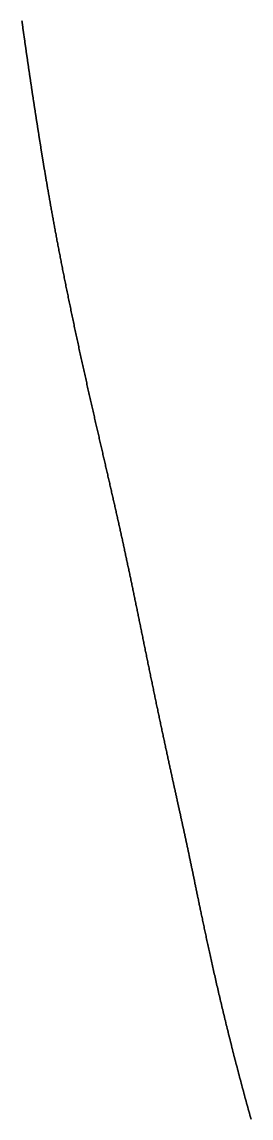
# Model space of a CAD drawing. Header units: inches. Extents: x 130170 to 284068, y 377793 to 804530.
# Drawn here: x 253633.3 to 253648.1, y 738272.1 to 738342.7 of the extents above; entities that cross this region are included whole.
import ezdxf

# ---------------------------------------------------------------- set-up
doc = ezdxf.new("R2010")
doc.units = ezdxf.units.IN
doc.header["$MEASUREMENT"] = 0
doc.layers.add('muni_il', color=7, linetype='Continuous')

msp = doc.modelspace()

# ---------------------------------------------------------------- linework, layer by layer
at = {"layer": 'muni_il'}
for points in [[(253633.349, 738342.724), (253633.359, 738342.65), (253633.369, 738342.578), (253633.379, 738342.505), (253633.389, 738342.433), (253633.399, 738342.361), (253633.409, 738342.29), (253633.419, 738342.218), (253633.429, 738342.147), (253633.439, 738342.076), (253633.449, 738342.006), (253633.459, 738341.936), (253633.468, 738341.865), (253633.478, 738341.796), (253633.488, 738341.726), (253633.498, 738341.657), (253633.507, 738341.588), (253633.517, 738341.519), (253633.527, 738341.451), (253633.537, 738341.382), (253633.546, 738341.314), (253633.556, 738341.247), (253633.565, 738341.179), (253633.575, 738341.112), (253633.585, 738341.044), (253633.594, 738340.978), (253633.604, 738340.911), (253633.613, 738340.845), (253633.623, 738340.778), (253633.633, 738340.712), (253633.642, 738340.646), (253633.651, 738340.581), (253633.661, 738340.516), (253633.67, 738340.45), (253633.68, 738340.385), (253633.689, 738340.321), (253633.699, 738340.256), (253633.708, 738340.192), (253633.717, 738340.127), (253633.727, 738340.063), (253633.736, 738340), (253633.745, 738339.936), (253633.755, 738339.872), (253633.764, 738339.809), (253633.773, 738339.746), (253633.783, 738339.683), (253633.792, 738339.62), (253633.801, 738339.557), (253633.81, 738339.495), (253633.819, 738339.432), (253633.829, 738339.37), (253633.838, 738339.308), (253633.847, 738339.246), (253633.856, 738339.184), (253633.865, 738339.122), (253633.874, 738339.061), (253633.884, 738338.999), (253633.893, 738338.938), (253633.902, 738338.877), (253633.911, 738338.816), (253633.92, 738338.755), (253633.929, 738338.694), (253633.938, 738338.633), (253633.947, 738338.572), (253633.957, 738338.512), (253633.966, 738338.451), (253633.975, 738338.391), (253633.984, 738338.33), (253633.993, 738338.27), (253634.002, 738338.209), (253634.011, 738338.149), (253634.02, 738338.089), (253634.029, 738338.029), (253634.038, 738337.969), (253634.047, 738337.909), (253634.056, 738337.849), (253634.065, 738337.79), (253634.075, 738337.73), (253634.084, 738337.67), (253634.093, 738337.61), (253634.102, 738337.55), (253634.111, 738337.491), (253634.12, 738337.431), (253634.129, 738337.371), (253634.138, 738337.312), (253634.147, 738337.252), (253634.156, 738337.192), (253634.166, 738337.133), (253634.175, 738337.073), (253634.184, 738337.013), (253634.193, 738336.954), (253634.202, 738336.894), (253634.211, 738336.834), (253634.221, 738336.774), (253634.23, 738336.715), (253634.239, 738336.655), (253634.248, 738336.595), (253634.258, 738336.535), (253634.267, 738336.475), (253634.276, 738336.415), (253634.285, 738336.355), (253634.295, 738336.295), (253634.304, 738336.235), (253634.313, 738336.175), (253634.323, 738336.114), (253634.332, 738336.054), (253634.342, 738335.994), (253634.351, 738335.933), (253634.361, 738335.873), (253634.37, 738335.812), (253634.38, 738335.751), (253634.389, 738335.69), (253634.399, 738335.629), (253634.408, 738335.568), (253634.418, 738335.507), (253634.428, 738335.446), (253634.438, 738335.384), (253634.447, 738335.323), (253634.457, 738335.261), (253634.467, 738335.199), (253634.477, 738335.137), (253634.486, 738335.075), (253634.496, 738335.013), (253634.506, 738334.951), (253634.516, 738334.888), (253634.526, 738334.826), (253634.536, 738334.763), (253634.547, 738334.7), (253634.557, 738334.637), (253634.567, 738334.574), (253634.577, 738334.51), (253634.587, 738334.447), (253634.598, 738334.383), (253634.608, 738334.319), (253634.618, 738334.255), (253634.629, 738334.191), (253634.639, 738334.126), (253634.65, 738334.062), (253634.661, 738333.997), (253634.671, 738333.932), (253634.682, 738333.867), (253634.693, 738333.801), (253634.703, 738333.736), (253634.714, 738333.67), (253634.725, 738333.604), (253634.736, 738333.538), (253634.747, 738333.471), (253634.758, 738333.405), (253634.769, 738333.338), (253634.78, 738333.271), (253634.792, 738333.204), (253634.803, 738333.136), (253634.814, 738333.069), (253634.826, 738333.001), (253634.837, 738332.932), (253634.849, 738332.864), (253634.86, 738332.795), (253634.872, 738332.727), (253634.884, 738332.657), (253634.895, 738332.588), (253634.907, 738332.518), (253634.919, 738332.449), (253634.931, 738332.379), (253634.943, 738332.308), (253634.955, 738332.238), (253634.967, 738332.167), (253634.98, 738332.096), (253634.992, 738332.024), (253635.004, 738331.953), (253635.017, 738331.881), (253635.029, 738331.809), (253635.042, 738331.737), (253635.054, 738331.664), (253635.067, 738331.591), (253635.08, 738331.518), (253635.093, 738331.445), (253635.106, 738331.371), (253635.119, 738331.297), (253635.132, 738331.223), (253635.145, 738331.148), (253635.158, 738331.074), (253635.171, 738330.999), (253635.185, 738330.923), (253635.198, 738330.848), (253635.212, 738330.772), (253635.225, 738330.696), (253635.239, 738330.619), (253635.253, 738330.543), (253635.267, 738330.466), (253635.281, 738330.389), (253635.295, 738330.311), (253635.309, 738330.234), (253635.323, 738330.156), (253635.337, 738330.077), (253635.351, 738329.999), (253635.366, 738329.92), (253635.38, 738329.841), (253635.395, 738329.762), (253635.409, 738329.682), (253635.424, 738329.602), (253635.439, 738329.522), (253635.454, 738329.442), (253635.469, 738329.361), (253635.484, 738329.28), (253635.499, 738329.199), (253635.514, 738329.117), (253635.529, 738329.036), (253635.545, 738328.954), (253635.56, 738328.871), (253635.576, 738328.789), (253635.591, 738328.706), (253635.607, 738328.623), (253635.623, 738328.54), (253635.639, 738328.456), (253635.654, 738328.373), (253635.67, 738328.288), (253635.687, 738328.204), (253635.703, 738328.12), (253635.719, 738328.035), (253635.735, 738327.95), (253635.752, 738327.865), (253635.768, 738327.779), (253635.785, 738327.693), (253635.801, 738327.607), (253635.818, 738327.521), (253635.835, 738327.435), (253635.852, 738327.348), (253635.869, 738327.261), (253635.886, 738327.174), (253635.903, 738327.087), (253635.92, 738326.999), (253635.937, 738326.912), (253635.954, 738326.824), (253635.972, 738326.735), (253635.989, 738326.647), (253636.007, 738326.559), (253636.024, 738326.47), (253636.042, 738326.381), (253636.06, 738326.292), (253636.078, 738326.202), (253636.096, 738326.113), (253636.114, 738326.023), (253636.132, 738325.933), (253636.15, 738325.843), (253636.168, 738325.753), (253636.186, 738325.662), (253636.204, 738325.572), (253636.223, 738325.481), (253636.241, 738325.39), (253636.26, 738325.299), (253636.278, 738325.208), (253636.297, 738325.116), (253636.316, 738325.025), (253636.334, 738324.933), (253636.353, 738324.842), (253636.372, 738324.75), (253636.391, 738324.658), (253636.41, 738324.565), (253636.429, 738324.473), (253636.448, 738324.381), (253636.468, 738324.288), (253636.487, 738324.196), (253636.506, 738324.103), (253636.525, 738324.01), (253636.545, 738323.917), (253636.564, 738323.824), (253636.584, 738323.731), (253636.603, 738323.638), (253636.623, 738323.545), (253636.643, 738323.451), (253636.662, 738323.358), (253636.682, 738323.264), (253636.702, 738323.171), (253636.722, 738323.077), (253636.741, 738322.984), (253636.761, 738322.89), (253636.781, 738322.796), (253636.801, 738322.702), (253636.821, 738322.609), (253636.841, 738322.515), (253636.861, 738322.421), (253636.882, 738322.327), (253636.902, 738322.233), (253636.922, 738322.139), (253636.942, 738322.045), (253636.962, 738321.952), (253636.983, 738321.857), (253637.003, 738321.764), (253637.023, 738321.67), (253637.044, 738321.576), (253637.064, 738321.482), (253637.084, 738321.388), (253637.105, 738321.294), (253637.125, 738321.201), (253637.146, 738321.107), (253637.166, 738321.013), (253637.187, 738320.919), (253637.208, 738320.826), (253637.228, 738320.732), (253637.249, 738320.639), (253637.269, 738320.545), (253637.29, 738320.452), (253637.31, 738320.359), (253637.331, 738320.265), (253637.352, 738320.172), (253637.372, 738320.079), (253637.393, 738319.986), (253637.414, 738319.893), (253637.434, 738319.8), (253637.455, 738319.707), (253637.475, 738319.615), (253637.496, 738319.522), (253637.517, 738319.43), (253637.538, 738319.337), (253637.558, 738319.245), (253637.579, 738319.153), (253637.6, 738319.061), (253637.62, 738318.969), (253637.641, 738318.878), (253637.661, 738318.786), (253637.682, 738318.694), (253637.703, 738318.603), (253637.723, 738318.512), (253637.744, 738318.421), (253637.764, 738318.33), (253637.785, 738318.239), (253637.805, 738318.149), (253637.826, 738318.058), (253637.846, 738317.968), (253637.867, 738317.878), (253637.887, 738317.788), (253637.908, 738317.698), (253637.928, 738317.608), (253637.949, 738317.519), (253637.969, 738317.429), (253637.989, 738317.34), (253638.01, 738317.251), (253638.03, 738317.162), (253638.05, 738317.074), (253638.071, 738316.985), (253638.091, 738316.897), (253638.111, 738316.809), (253638.131, 738316.721), (253638.151, 738316.633), (253638.171, 738316.546), (253638.192, 738316.458), (253638.212, 738316.371), (253638.232, 738316.284), (253638.252, 738316.197), (253638.271, 738316.111), (253638.291, 738316.024), (253638.311, 738315.938), (253638.331, 738315.852), (253638.351, 738315.766), (253638.371, 738315.68), (253638.39, 738315.595), (253638.41, 738315.51), (253638.43, 738315.425), (253638.449, 738315.34), (253638.469, 738315.255), (253638.488, 738315.17), (253638.508, 738315.086), (253638.527, 738315.002), (253638.547, 738314.918), (253638.566, 738314.834), (253638.585, 738314.751), (253638.605, 738314.668), (253638.624, 738314.584), (253638.643, 738314.501), (253638.662, 738314.419), (253638.681, 738314.336), (253638.7, 738314.254), (253638.719, 738314.171), (253638.738, 738314.089), (253638.757, 738314.008), (253638.776, 738313.926), (253638.795, 738313.844), (253638.813, 738313.763), (253638.832, 738313.682), (253638.851, 738313.601), (253638.869, 738313.52), (253638.888, 738313.44), (253638.907, 738313.359), (253638.925, 738313.279), (253638.944, 738313.199), (253638.962, 738313.119), (253638.98, 738313.039), (253638.998, 738312.959), (253639.017, 738312.88), (253639.035, 738312.801), (253639.053, 738312.722), (253639.071, 738312.643), (253639.089, 738312.564), (253639.107, 738312.485), (253639.125, 738312.407), (253639.143, 738312.328), (253639.161, 738312.25), (253639.179, 738312.172), (253639.197, 738312.094), (253639.215, 738312.016), (253639.232, 738311.938), (253639.25, 738311.86), (253639.268, 738311.783), (253639.285, 738311.705), (253639.303, 738311.628), (253639.32, 738311.551), (253639.338, 738311.474), (253639.355, 738311.397), (253639.373, 738311.32), (253639.39, 738311.243), (253639.407, 738311.167), (253639.424, 738311.09), (253639.442, 738311.013), (253639.459, 738310.937), (253639.476, 738310.861), (253639.493, 738310.784), (253639.51, 738310.708), (253639.527, 738310.632), (253639.544, 738310.556), (253639.561, 738310.48), (253639.578, 738310.404), (253639.595, 738310.328), (253639.612, 738310.252), (253639.629, 738310.177), (253639.646, 738310.101), (253639.662, 738310.025), (253639.679, 738309.949), (253639.696, 738309.874), (253639.713, 738309.798), (253639.729, 738309.723), (253639.746, 738309.647), (253639.762, 738309.571), (253639.779, 738309.496), (253639.796, 738309.42), (253639.812, 738309.345), (253639.829, 738309.269), (253639.845, 738309.194), (253639.862, 738309.118), (253639.878, 738309.043), (253639.895, 738308.967), (253639.911, 738308.892), (253639.927, 738308.816), (253639.944, 738308.74), (253639.96, 738308.665), (253639.976, 738308.589), (253639.993, 738308.513), (253640.009, 738308.438), (253640.025, 738308.362), (253640.042, 738308.286), (253640.058, 738308.21), (253640.074, 738308.134), (253640.09, 738308.058), (253640.107, 738307.982), (253640.123, 738307.906), (253640.139, 738307.83), (253640.155, 738307.754), (253640.172, 738307.677), (253640.188, 738307.601), (253640.204, 738307.525), (253640.22, 738307.448), (253640.236, 738307.372), (253640.252, 738307.295), (253640.269, 738307.218), (253640.285, 738307.142), (253640.301, 738307.065), (253640.317, 738306.988), (253640.333, 738306.911), (253640.349, 738306.833), (253640.366, 738306.756), (253640.382, 738306.679), (253640.398, 738306.601), (253640.414, 738306.524), (253640.431, 738306.446), (253640.447, 738306.368), (253640.463, 738306.29), (253640.479, 738306.212), (253640.495, 738306.134), (253640.511, 738306.056), (253640.528, 738305.978), (253640.544, 738305.899), (253640.56, 738305.821), (253640.577, 738305.742), (253640.593, 738305.663), (253640.609, 738305.584), (253640.625, 738305.505), (253640.642, 738305.426), (253640.658, 738305.347), (253640.674, 738305.268), (253640.691, 738305.188), (253640.707, 738305.108), (253640.724, 738305.029), (253640.74, 738304.949), (253640.756, 738304.869), (253640.773, 738304.789), (253640.789, 738304.708), (253640.806, 738304.628), (253640.822, 738304.548), (253640.839, 738304.467), (253640.855, 738304.386), (253640.872, 738304.306), (253640.888, 738304.225), (253640.905, 738304.144), (253640.921, 738304.063), (253640.938, 738303.981), (253640.955, 738303.9), (253640.971, 738303.818), (253640.988, 738303.737), (253641.005, 738303.655), (253641.021, 738303.573), (253641.038, 738303.491), (253641.055, 738303.409), (253641.072, 738303.327), (253641.088, 738303.245), (253641.105, 738303.162), (253641.122, 738303.08), (253641.139, 738302.997), (253641.156, 738302.915), (253641.173, 738302.832), (253641.189, 738302.749), (253641.206, 738302.666), (253641.223, 738302.583), (253641.24, 738302.5), (253641.257, 738302.417), (253641.274, 738302.334), (253641.291, 738302.25), (253641.308, 738302.167), (253641.325, 738302.084), (253641.342, 738302), (253641.359, 738301.917), (253641.376, 738301.833), (253641.394, 738301.749), (253641.411, 738301.666), (253641.428, 738301.582), (253641.445, 738301.498), (253641.462, 738301.414), (253641.479, 738301.33), (253641.497, 738301.246), (253641.514, 738301.162), (253641.531, 738301.078), (253641.548, 738300.994), (253641.565, 738300.91), (253641.583, 738300.826), (253641.6, 738300.742), (253641.617, 738300.658), (253641.635, 738300.574), (253641.652, 738300.49), (253641.669, 738300.406), (253641.687, 738300.322), (253641.704, 738300.238), (253641.721, 738300.154), (253641.739, 738300.07), (253641.756, 738299.986), (253641.774, 738299.902), (253641.791, 738299.818), (253641.808, 738299.734), (253641.826, 738299.65), (253641.843, 738299.566), (253641.86, 738299.483), (253641.878, 738299.399), (253641.895, 738299.315), (253641.913, 738299.232), (253641.93, 738299.148), (253641.947, 738299.065), (253641.965, 738298.981), (253641.982, 738298.898), (253641.999, 738298.815), (253642.017, 738298.732), (253642.034, 738298.649), (253642.052, 738298.566), (253642.069, 738298.483), (253642.086, 738298.401), (253642.104, 738298.318), (253642.121, 738298.236), (253642.138, 738298.153), (253642.156, 738298.071), (253642.173, 738297.989), (253642.19, 738297.907), (253642.207, 738297.825), (253642.225, 738297.743), (253642.242, 738297.662), (253642.259, 738297.581), (253642.276, 738297.5), (253642.293, 738297.418), (253642.311, 738297.338), (253642.328, 738297.257), (253642.345, 738297.176), (253642.362, 738297.096), (253642.379, 738297.016), (253642.396, 738296.936), (253642.413, 738296.856), (253642.43, 738296.776), (253642.447, 738296.697), (253642.464, 738296.618), (253642.481, 738296.539), (253642.498, 738296.46), (253642.515, 738296.381), (253642.532, 738296.303), (253642.548, 738296.225), (253642.565, 738296.147), (253642.582, 738296.069), (253642.599, 738295.991), (253642.615, 738295.914), (253642.632, 738295.837), (253642.649, 738295.76), (253642.665, 738295.683), (253642.682, 738295.607), (253642.698, 738295.531), (253642.715, 738295.455), (253642.731, 738295.379), (253642.747, 738295.304), (253642.764, 738295.228), (253642.78, 738295.154), (253642.796, 738295.079), (253642.812, 738295.004), (253642.829, 738294.93), (253642.845, 738294.856), (253642.861, 738294.783), (253642.877, 738294.709), (253642.893, 738294.636), (253642.909, 738294.563), (253642.925, 738294.49), (253642.94, 738294.418), (253642.956, 738294.346), (253642.972, 738294.274), (253642.988, 738294.202), (253643.003, 738294.131), (253643.019, 738294.06), (253643.034, 738293.989), (253643.05, 738293.919), (253643.065, 738293.848), (253643.081, 738293.778), (253643.096, 738293.708), (253643.111, 738293.639), (253643.127, 738293.57), (253643.142, 738293.501), (253643.157, 738293.432), (253643.172, 738293.363), (253643.187, 738293.295), (253643.202, 738293.227), (253643.217, 738293.159), (253643.232, 738293.092), (253643.246, 738293.025), (253643.261, 738292.958), (253643.276, 738292.891), (253643.291, 738292.825), (253643.305, 738292.758), (253643.32, 738292.692), (253643.334, 738292.627), (253643.349, 738292.561), (253643.363, 738292.496), (253643.377, 738292.431), (253643.392, 738292.366), (253643.406, 738292.301), (253643.42, 738292.237), (253643.434, 738292.173), (253643.448, 738292.109), (253643.462, 738292.045), (253643.476, 738291.982), (253643.49, 738291.918), (253643.504, 738291.855), (253643.518, 738291.792), (253643.532, 738291.729), (253643.546, 738291.667), (253643.559, 738291.604), (253643.573, 738291.542), (253643.587, 738291.48), (253643.6, 738291.418), (253643.614, 738291.357), (253643.627, 738291.295), (253643.641, 738291.234), (253643.654, 738291.172), (253643.667, 738291.111), (253643.681, 738291.05), (253643.694, 738290.99), (253643.707, 738290.929), (253643.72, 738290.868), (253643.734, 738290.808), (253643.747, 738290.747), (253643.76, 738290.687), (253643.773, 738290.627), (253643.786, 738290.567), (253643.799, 738290.507), (253643.812, 738290.447), (253643.825, 738290.387), (253643.838, 738290.327), (253643.851, 738290.267), (253643.864, 738290.207), (253643.877, 738290.148), (253643.889, 738290.088), (253643.902, 738290.028), (253643.915, 738289.969), (253643.928, 738289.909), (253643.94, 738289.85), (253643.953, 738289.79), (253643.966, 738289.73), (253643.979, 738289.671), (253643.992, 738289.611), (253644.004, 738289.551), (253644.017, 738289.492), (253644.03, 738289.432), (253644.042, 738289.372), (253644.055, 738289.312), (253644.068, 738289.252), (253644.081, 738289.192), (253644.093, 738289.132), (253644.106, 738289.071), (253644.119, 738289.011), (253644.132, 738288.951), (253644.144, 738288.89), (253644.157, 738288.829), (253644.17, 738288.768), (253644.183, 738288.707), (253644.196, 738288.646), (253644.208, 738288.584), (253644.221, 738288.523), (253644.234, 738288.461), (253644.247, 738288.399), (253644.26, 738288.337), (253644.273, 738288.275), (253644.286, 738288.212), (253644.299, 738288.149), (253644.312, 738288.086), (253644.325, 738288.023), (253644.339, 738287.96), (253644.352, 738287.896), (253644.365, 738287.832), (253644.379, 738287.767), (253644.392, 738287.703), (253644.405, 738287.638), (253644.419, 738287.573), (253644.432, 738287.507), (253644.446, 738287.441), (253644.46, 738287.375), (253644.474, 738287.309), (253644.487, 738287.242), (253644.501, 738287.174), (253644.515, 738287.107), (253644.529, 738287.039), (253644.543, 738286.971), (253644.558, 738286.902), (253644.572, 738286.833), (253644.586, 738286.763), (253644.601, 738286.693), (253644.615, 738286.623), (253644.63, 738286.552), (253644.645, 738286.481), (253644.659, 738286.41), (253644.674, 738286.337), (253644.689, 738286.265), (253644.704, 738286.192), (253644.72, 738286.118), (253644.735, 738286.045), (253644.751, 738285.97), (253644.766, 738285.895), (253644.782, 738285.82), (253644.798, 738285.744), (253644.813, 738285.668), (253644.829, 738285.591), (253644.846, 738285.513), (253644.862, 738285.435), (253644.878, 738285.357), (253644.895, 738285.278), (253644.912, 738285.198), (253644.928, 738285.118), (253644.945, 738285.038), (253644.962, 738284.956), (253644.98, 738284.875), (253644.997, 738284.792), (253645.014, 738284.709), (253645.032, 738284.626), (253645.05, 738284.542), (253645.068, 738284.457), (253645.086, 738284.372), (253645.104, 738284.286), (253645.123, 738284.2), (253645.141, 738284.113), (253645.16, 738284.025), (253645.179, 738283.937), (253645.198, 738283.848), (253645.217, 738283.758), (253645.236, 738283.668), (253645.256, 738283.578), (253645.276, 738283.486), (253645.296, 738283.394), (253645.316, 738283.302), (253645.336, 738283.209), (253645.356, 738283.115), (253645.377, 738283.021), (253645.398, 738282.926), (253645.419, 738282.83), (253645.44, 738282.734), (253645.461, 738282.637), (253645.483, 738282.539), (253645.504, 738282.441), (253645.526, 738282.342), (253645.548, 738282.243), (253645.57, 738282.143), (253645.593, 738282.042), (253645.615, 738281.941), (253645.638, 738281.839), (253645.661, 738281.736), (253645.685, 738281.633), (253645.708, 738281.529), (253645.732, 738281.425), (253645.755, 738281.32), (253645.779, 738281.215), (253645.803, 738281.108), (253645.828, 738281.002), (253645.852, 738280.894), (253645.877, 738280.786), (253645.902, 738280.678), (253645.927, 738280.569), (253645.953, 738280.459), (253645.978, 738280.349), (253646.004, 738280.238), (253646.03, 738280.126), (253646.056, 738280.014), (253646.083, 738279.902), (253646.109, 738279.789), (253646.136, 738279.675), (253646.163, 738279.561), (253646.19, 738279.446), (253646.217, 738279.331), (253646.245, 738279.215), (253646.273, 738279.099), (253646.301, 738278.983), (253646.329, 738278.865), (253646.357, 738278.748), (253646.386, 738278.629), (253646.414, 738278.511), (253646.443, 738278.392), (253646.472, 738278.272), (253646.502, 738278.152), (253646.531, 738278.032), (253646.561, 738277.911), (253646.591, 738277.79), (253646.621, 738277.668), (253646.651, 738277.546), (253646.681, 738277.423), (253646.712, 738277.301), (253646.743, 738277.178), (253646.774, 738277.054), (253646.805, 738276.93), (253646.836, 738276.806), (253646.868, 738276.681), (253646.899, 738276.557), (253646.931, 738276.431), (253646.963, 738276.306), (253646.996, 738276.18), (253647.028, 738276.054), (253647.06, 738275.928), (253647.093, 738275.802), (253647.126, 738275.675), (253647.159, 738275.548), (253647.192, 738275.421), (253647.225, 738275.294), (253647.259, 738275.166), (253647.292, 738275.038), (253647.326, 738274.911), (253647.36, 738274.783), (253647.394, 738274.655), (253647.428, 738274.526), (253647.462, 738274.398), (253647.497, 738274.27), (253647.531, 738274.141), (253647.566, 738274.013), (253647.6, 738273.884), (253647.635, 738273.756), (253647.67, 738273.627), (253647.705, 738273.498), (253647.741, 738273.37), (253647.776, 738273.241), (253647.811, 738273.113), (253647.847, 738272.984), (253647.882, 738272.856), (253647.918, 738272.727), (253647.954, 738272.599), (253647.99, 738272.471), (253648.026, 738272.343), (253648.062, 738272.215), (253648.098, 738272.087)], [(253648.098, 738272.087), (253648.062, 738272.215), (253648.026, 738272.343), (253647.99, 738272.471), (253647.954, 738272.599), (253647.918, 738272.727), (253647.882, 738272.856), (253647.847, 738272.984), (253647.811, 738273.113), (253647.776, 738273.241), (253647.741, 738273.37), (253647.705, 738273.498), (253647.67, 738273.627), (253647.635, 738273.756), (253647.6, 738273.884), (253647.566, 738274.013), (253647.531, 738274.141), (253647.497, 738274.27), (253647.462, 738274.398), (253647.428, 738274.526), (253647.394, 738274.655), (253647.36, 738274.783), (253647.326, 738274.911), (253647.292, 738275.038), (253647.259, 738275.166), (253647.225, 738275.294), (253647.192, 738275.421), (253647.159, 738275.548), (253647.126, 738275.675), (253647.093, 738275.802), (253647.06, 738275.928), (253647.028, 738276.054), (253646.996, 738276.18), (253646.963, 738276.306), (253646.931, 738276.431), (253646.899, 738276.557), (253646.868, 738276.681), (253646.836, 738276.806), (253646.805, 738276.93), (253646.774, 738277.054), (253646.743, 738277.178), (253646.712, 738277.301), (253646.681, 738277.423), (253646.651, 738277.546), (253646.621, 738277.668), (253646.591, 738277.79), (253646.561, 738277.911), (253646.531, 738278.032), (253646.502, 738278.152), (253646.472, 738278.272), (253646.443, 738278.392), (253646.414, 738278.511), (253646.386, 738278.629), (253646.357, 738278.748), (253646.329, 738278.865), (253646.301, 738278.983), (253646.273, 738279.099), (253646.245, 738279.215), (253646.217, 738279.331), (253646.19, 738279.446), (253646.163, 738279.561), (253646.136, 738279.675), (253646.109, 738279.789), (253646.083, 738279.902), (253646.056, 738280.014), (253646.03, 738280.126), (253646.004, 738280.238), (253645.978, 738280.349), (253645.953, 738280.459), (253645.927, 738280.569), (253645.902, 738280.678), (253645.877, 738280.786), (253645.852, 738280.894), (253645.828, 738281.002), (253645.803, 738281.108), (253645.779, 738281.215), (253645.755, 738281.32), (253645.732, 738281.425), (253645.708, 738281.529), (253645.685, 738281.633), (253645.661, 738281.736), (253645.638, 738281.839), (253645.615, 738281.941), (253645.593, 738282.042), (253645.57, 738282.143), (253645.548, 738282.243), (253645.526, 738282.342), (253645.504, 738282.441), (253645.483, 738282.539), (253645.461, 738282.637), (253645.44, 738282.734), (253645.419, 738282.83), (253645.398, 738282.926), (253645.377, 738283.021), (253645.356, 738283.115), (253645.336, 738283.209), (253645.316, 738283.302), (253645.296, 738283.394), (253645.276, 738283.486), (253645.256, 738283.578), (253645.236, 738283.668), (253645.217, 738283.758), (253645.198, 738283.848), (253645.179, 738283.937), (253645.16, 738284.025), (253645.141, 738284.113), (253645.123, 738284.2), (253645.104, 738284.286), (253645.086, 738284.372), (253645.068, 738284.457), (253645.05, 738284.542), (253645.032, 738284.626), (253645.014, 738284.709), (253644.997, 738284.792), (253644.98, 738284.875), (253644.962, 738284.956), (253644.945, 738285.038), (253644.928, 738285.118), (253644.912, 738285.198), (253644.895, 738285.278), (253644.878, 738285.357), (253644.862, 738285.435), (253644.846, 738285.513), (253644.829, 738285.591), (253644.813, 738285.668), (253644.798, 738285.744), (253644.782, 738285.82), (253644.766, 738285.895), (253644.751, 738285.97), (253644.735, 738286.045), (253644.72, 738286.118), (253644.704, 738286.192), (253644.689, 738286.265), (253644.674, 738286.337), (253644.659, 738286.41), (253644.645, 738286.481), (253644.63, 738286.552), (253644.615, 738286.623), (253644.601, 738286.693), (253644.586, 738286.763), (253644.572, 738286.833), (253644.558, 738286.902), (253644.543, 738286.971), (253644.529, 738287.039), (253644.515, 738287.107), (253644.501, 738287.174), (253644.487, 738287.242), (253644.474, 738287.309), (253644.46, 738287.375), (253644.446, 738287.441), (253644.432, 738287.507), (253644.419, 738287.573), (253644.405, 738287.638), (253644.392, 738287.703), (253644.379, 738287.767), (253644.365, 738287.832), (253644.352, 738287.896), (253644.339, 738287.96), (253644.325, 738288.023), (253644.312, 738288.086), (253644.299, 738288.149), (253644.286, 738288.212), (253644.273, 738288.275), (253644.26, 738288.337), (253644.247, 738288.399), (253644.234, 738288.461), (253644.221, 738288.523), (253644.208, 738288.584), (253644.196, 738288.646), (253644.183, 738288.707), (253644.17, 738288.768), (253644.157, 738288.829), (253644.144, 738288.89), (253644.132, 738288.951), (253644.119, 738289.011), (253644.106, 738289.071), (253644.093, 738289.132), (253644.081, 738289.192), (253644.068, 738289.252), (253644.055, 738289.312), (253644.042, 738289.372), (253644.03, 738289.432), (253644.017, 738289.492), (253644.004, 738289.551), (253643.992, 738289.611), (253643.979, 738289.671), (253643.966, 738289.73), (253643.953, 738289.79), (253643.94, 738289.85), (253643.928, 738289.909), (253643.915, 738289.969), (253643.902, 738290.028), (253643.889, 738290.088), (253643.877, 738290.148), (253643.864, 738290.207), (253643.851, 738290.267), (253643.838, 738290.327), (253643.825, 738290.387), (253643.812, 738290.447), (253643.799, 738290.507), (253643.786, 738290.567), (253643.773, 738290.627), (253643.76, 738290.687), (253643.747, 738290.747), (253643.734, 738290.808), (253643.72, 738290.868), (253643.707, 738290.929), (253643.694, 738290.99), (253643.681, 738291.05), (253643.667, 738291.111), (253643.654, 738291.172), (253643.641, 738291.234), (253643.627, 738291.295), (253643.614, 738291.357), (253643.6, 738291.418), (253643.587, 738291.48), (253643.573, 738291.542), (253643.559, 738291.604), (253643.546, 738291.667), (253643.532, 738291.729), (253643.518, 738291.792), (253643.504, 738291.855), (253643.49, 738291.918), (253643.476, 738291.982), (253643.462, 738292.045), (253643.448, 738292.109), (253643.434, 738292.173), (253643.42, 738292.237), (253643.406, 738292.301), (253643.392, 738292.366), (253643.377, 738292.431), (253643.363, 738292.496), (253643.349, 738292.561), (253643.334, 738292.627), (253643.32, 738292.692), (253643.305, 738292.758), (253643.291, 738292.825), (253643.276, 738292.891), (253643.261, 738292.958), (253643.246, 738293.025), (253643.232, 738293.092), (253643.217, 738293.159), (253643.202, 738293.227), (253643.187, 738293.295), (253643.172, 738293.363), (253643.157, 738293.432), (253643.142, 738293.501), (253643.127, 738293.57), (253643.111, 738293.639), (253643.096, 738293.708), (253643.081, 738293.778), (253643.065, 738293.848), (253643.05, 738293.919), (253643.034, 738293.989), (253643.019, 738294.06), (253643.003, 738294.131), (253642.988, 738294.202), (253642.972, 738294.274), (253642.956, 738294.346), (253642.94, 738294.418), (253642.925, 738294.49), (253642.909, 738294.563), (253642.893, 738294.636), (253642.877, 738294.709), (253642.861, 738294.783), (253642.845, 738294.856), (253642.829, 738294.93), (253642.812, 738295.004), (253642.796, 738295.079), (253642.78, 738295.154), (253642.764, 738295.228), (253642.747, 738295.304), (253642.731, 738295.379), (253642.715, 738295.455), (253642.698, 738295.531), (253642.682, 738295.607), (253642.665, 738295.683), (253642.649, 738295.76), (253642.632, 738295.837), (253642.615, 738295.914), (253642.599, 738295.991), (253642.582, 738296.069), (253642.565, 738296.147), (253642.548, 738296.225), (253642.532, 738296.303), (253642.515, 738296.381), (253642.498, 738296.46), (253642.481, 738296.539), (253642.464, 738296.618), (253642.447, 738296.697), (253642.43, 738296.776), (253642.413, 738296.856), (253642.396, 738296.936), (253642.379, 738297.016), (253642.362, 738297.096), (253642.345, 738297.176), (253642.328, 738297.257), (253642.311, 738297.338), (253642.293, 738297.418), (253642.276, 738297.5), (253642.259, 738297.581), (253642.242, 738297.662), (253642.225, 738297.743), (253642.207, 738297.825), (253642.19, 738297.907), (253642.173, 738297.989), (253642.156, 738298.071), (253642.138, 738298.153), (253642.121, 738298.236), (253642.104, 738298.318), (253642.086, 738298.401), (253642.069, 738298.483), (253642.052, 738298.566), (253642.034, 738298.649), (253642.017, 738298.732), (253641.999, 738298.815), (253641.982, 738298.898), (253641.965, 738298.981), (253641.947, 738299.065), (253641.93, 738299.148), (253641.913, 738299.232), (253641.895, 738299.315), (253641.878, 738299.399), (253641.86, 738299.483), (253641.843, 738299.566), (253641.826, 738299.65), (253641.808, 738299.734), (253641.791, 738299.818), (253641.774, 738299.902), (253641.756, 738299.986), (253641.739, 738300.07), (253641.721, 738300.154), (253641.704, 738300.238), (253641.687, 738300.322), (253641.669, 738300.406), (253641.652, 738300.49), (253641.635, 738300.574), (253641.617, 738300.658), (253641.6, 738300.742), (253641.583, 738300.826), (253641.565, 738300.91), (253641.548, 738300.994), (253641.531, 738301.078), (253641.514, 738301.162), (253641.497, 738301.246), (253641.479, 738301.33), (253641.462, 738301.414), (253641.445, 738301.498), (253641.428, 738301.582), (253641.411, 738301.666), (253641.394, 738301.749), (253641.376, 738301.833), (253641.359, 738301.917), (253641.342, 738302), (253641.325, 738302.084), (253641.308, 738302.167), (253641.291, 738302.25), (253641.274, 738302.334), (253641.257, 738302.417), (253641.24, 738302.5), (253641.223, 738302.583), (253641.206, 738302.666), (253641.189, 738302.749), (253641.173, 738302.832), (253641.156, 738302.915), (253641.139, 738302.997), (253641.122, 738303.08), (253641.105, 738303.162), (253641.088, 738303.245), (253641.072, 738303.327), (253641.055, 738303.409), (253641.038, 738303.491), (253641.021, 738303.573), (253641.005, 738303.655), (253640.988, 738303.737), (253640.971, 738303.818), (253640.955, 738303.9), (253640.938, 738303.981), (253640.921, 738304.063), (253640.905, 738304.144), (253640.888, 738304.225), (253640.872, 738304.306), (253640.855, 738304.386), (253640.839, 738304.467), (253640.822, 738304.548), (253640.806, 738304.628), (253640.789, 738304.708), (253640.773, 738304.789), (253640.756, 738304.869), (253640.74, 738304.949), (253640.724, 738305.029), (253640.707, 738305.108), (253640.691, 738305.188), (253640.674, 738305.268), (253640.658, 738305.347), (253640.642, 738305.426), (253640.625, 738305.505), (253640.609, 738305.584), (253640.593, 738305.663), (253640.577, 738305.742), (253640.56, 738305.821), (253640.544, 738305.899), (253640.528, 738305.978), (253640.511, 738306.056), (253640.495, 738306.134), (253640.479, 738306.212), (253640.463, 738306.29), (253640.447, 738306.368), (253640.431, 738306.446), (253640.414, 738306.524), (253640.398, 738306.601), (253640.382, 738306.679), (253640.366, 738306.756), (253640.349, 738306.833), (253640.333, 738306.911), (253640.317, 738306.988), (253640.301, 738307.065), (253640.285, 738307.142), (253640.269, 738307.218), (253640.252, 738307.295), (253640.236, 738307.372), (253640.22, 738307.448), (253640.204, 738307.525), (253640.188, 738307.601), (253640.172, 738307.677), (253640.155, 738307.754), (253640.139, 738307.83), (253640.123, 738307.906), (253640.107, 738307.982), (253640.09, 738308.058), (253640.074, 738308.134), (253640.058, 738308.21), (253640.042, 738308.286), (253640.025, 738308.362), (253640.009, 738308.438), (253639.993, 738308.513), (253639.976, 738308.589), (253639.96, 738308.665), (253639.944, 738308.74), (253639.927, 738308.816), (253639.911, 738308.892), (253639.895, 738308.967), (253639.878, 738309.043), (253639.862, 738309.118), (253639.845, 738309.194), (253639.829, 738309.269), (253639.812, 738309.345), (253639.796, 738309.42), (253639.779, 738309.496), (253639.762, 738309.571), (253639.746, 738309.647), (253639.729, 738309.723), (253639.713, 738309.798), (253639.696, 738309.874), (253639.679, 738309.949), (253639.662, 738310.025), (253639.646, 738310.101), (253639.629, 738310.177), (253639.612, 738310.252), (253639.595, 738310.328), (253639.578, 738310.404), (253639.561, 738310.48), (253639.544, 738310.556), (253639.527, 738310.632), (253639.51, 738310.708), (253639.493, 738310.784), (253639.476, 738310.861), (253639.459, 738310.937), (253639.442, 738311.013), (253639.424, 738311.09), (253639.407, 738311.167), (253639.39, 738311.243), (253639.373, 738311.32), (253639.355, 738311.397), (253639.338, 738311.474), (253639.32, 738311.551), (253639.303, 738311.628), (253639.285, 738311.705), (253639.268, 738311.783), (253639.25, 738311.86), (253639.232, 738311.938), (253639.215, 738312.016), (253639.197, 738312.094), (253639.179, 738312.172), (253639.161, 738312.25), (253639.143, 738312.328), (253639.125, 738312.407), (253639.107, 738312.485), (253639.089, 738312.564), (253639.071, 738312.643), (253639.053, 738312.722), (253639.035, 738312.801), (253639.017, 738312.88), (253638.998, 738312.959), (253638.98, 738313.039), (253638.962, 738313.119), (253638.944, 738313.199), (253638.925, 738313.279), (253638.907, 738313.359), (253638.888, 738313.44), (253638.869, 738313.52), (253638.851, 738313.601), (253638.832, 738313.682), (253638.813, 738313.763), (253638.795, 738313.844), (253638.776, 738313.926), (253638.757, 738314.008), (253638.738, 738314.089), (253638.719, 738314.171), (253638.7, 738314.254), (253638.681, 738314.336), (253638.662, 738314.419), (253638.643, 738314.501), (253638.624, 738314.584), (253638.605, 738314.668), (253638.585, 738314.751), (253638.566, 738314.834), (253638.547, 738314.918), (253638.527, 738315.002), (253638.508, 738315.086), (253638.488, 738315.17), (253638.469, 738315.255), (253638.449, 738315.34), (253638.43, 738315.425), (253638.41, 738315.51), (253638.39, 738315.595), (253638.371, 738315.68), (253638.351, 738315.766), (253638.331, 738315.852), (253638.311, 738315.938), (253638.291, 738316.024), (253638.271, 738316.111), (253638.252, 738316.197), (253638.232, 738316.284), (253638.212, 738316.371), (253638.192, 738316.458), (253638.171, 738316.546), (253638.151, 738316.633), (253638.131, 738316.721), (253638.111, 738316.809), (253638.091, 738316.897), (253638.071, 738316.985), (253638.05, 738317.074), (253638.03, 738317.162), (253638.01, 738317.251), (253637.989, 738317.34), (253637.969, 738317.429), (253637.949, 738317.519), (253637.928, 738317.608), (253637.908, 738317.698), (253637.887, 738317.788), (253637.867, 738317.878), (253637.846, 738317.968), (253637.826, 738318.058), (253637.805, 738318.149), (253637.785, 738318.239), (253637.764, 738318.33), (253637.744, 738318.421), (253637.723, 738318.512), (253637.703, 738318.603), (253637.682, 738318.694), (253637.661, 738318.786), (253637.641, 738318.878), (253637.62, 738318.969), (253637.6, 738319.061), (253637.579, 738319.153), (253637.558, 738319.245), (253637.538, 738319.337), (253637.517, 738319.43), (253637.496, 738319.522), (253637.475, 738319.615), (253637.455, 738319.707), (253637.434, 738319.8), (253637.414, 738319.893), (253637.393, 738319.986), (253637.372, 738320.079), (253637.352, 738320.172), (253637.331, 738320.265), (253637.31, 738320.359), (253637.29, 738320.452), (253637.269, 738320.545), (253637.249, 738320.639), (253637.228, 738320.732), (253637.208, 738320.826), (253637.187, 738320.919), (253637.166, 738321.013), (253637.146, 738321.107), (253637.125, 738321.201), (253637.105, 738321.294), (253637.084, 738321.388), (253637.064, 738321.482), (253637.044, 738321.576), (253637.023, 738321.67), (253637.003, 738321.764), (253636.983, 738321.857), (253636.962, 738321.952), (253636.942, 738322.045), (253636.922, 738322.139), (253636.902, 738322.233), (253636.882, 738322.327), (253636.861, 738322.421), (253636.841, 738322.515), (253636.821, 738322.609), (253636.801, 738322.702), (253636.781, 738322.796), (253636.761, 738322.89), (253636.741, 738322.984), (253636.722, 738323.077), (253636.702, 738323.171), (253636.682, 738323.264), (253636.662, 738323.358), (253636.643, 738323.451), (253636.623, 738323.545), (253636.603, 738323.638), (253636.584, 738323.731), (253636.564, 738323.824), (253636.545, 738323.917), (253636.525, 738324.01), (253636.506, 738324.103), (253636.487, 738324.196), (253636.468, 738324.288), (253636.448, 738324.381), (253636.429, 738324.473), (253636.41, 738324.565), (253636.391, 738324.658), (253636.372, 738324.75), (253636.353, 738324.842), (253636.334, 738324.933), (253636.316, 738325.025), (253636.297, 738325.116), (253636.278, 738325.208), (253636.26, 738325.299), (253636.241, 738325.39), (253636.223, 738325.481), (253636.204, 738325.572), (253636.186, 738325.662), (253636.168, 738325.753), (253636.15, 738325.843), (253636.132, 738325.933), (253636.114, 738326.023), (253636.096, 738326.113), (253636.078, 738326.202), (253636.06, 738326.292), (253636.042, 738326.381), (253636.024, 738326.47), (253636.007, 738326.559), (253635.989, 738326.647), (253635.972, 738326.735), (253635.954, 738326.824), (253635.937, 738326.912), (253635.92, 738326.999), (253635.903, 738327.087), (253635.886, 738327.174), (253635.869, 738327.261), (253635.852, 738327.348), (253635.835, 738327.435), (253635.818, 738327.521), (253635.801, 738327.607), (253635.785, 738327.693), (253635.768, 738327.779), (253635.752, 738327.865), (253635.735, 738327.95), (253635.719, 738328.035), (253635.703, 738328.12), (253635.687, 738328.204), (253635.67, 738328.288), (253635.654, 738328.373), (253635.639, 738328.456), (253635.623, 738328.54), (253635.607, 738328.623), (253635.591, 738328.706), (253635.576, 738328.789), (253635.56, 738328.871), (253635.545, 738328.954), (253635.529, 738329.036), (253635.514, 738329.117), (253635.499, 738329.199), (253635.484, 738329.28), (253635.469, 738329.361), (253635.454, 738329.442), (253635.439, 738329.522), (253635.424, 738329.602), (253635.409, 738329.682), (253635.395, 738329.762), (253635.38, 738329.841), (253635.366, 738329.92), (253635.351, 738329.999), (253635.337, 738330.077), (253635.323, 738330.156), (253635.309, 738330.234), (253635.295, 738330.311), (253635.281, 738330.389), (253635.267, 738330.466), (253635.253, 738330.543), (253635.239, 738330.619), (253635.225, 738330.696), (253635.212, 738330.772), (253635.198, 738330.848), (253635.185, 738330.923), (253635.171, 738330.999), (253635.158, 738331.074), (253635.145, 738331.148), (253635.132, 738331.223), (253635.119, 738331.297), (253635.106, 738331.371), (253635.093, 738331.445), (253635.08, 738331.518), (253635.067, 738331.591), (253635.054, 738331.664), (253635.042, 738331.737), (253635.029, 738331.809), (253635.017, 738331.881), (253635.004, 738331.953), (253634.992, 738332.024), (253634.98, 738332.096), (253634.967, 738332.167), (253634.955, 738332.238), (253634.943, 738332.308), (253634.931, 738332.379), (253634.919, 738332.449), (253634.907, 738332.518), (253634.895, 738332.588), (253634.884, 738332.657), (253634.872, 738332.727), (253634.86, 738332.795), (253634.849, 738332.864), (253634.837, 738332.932), (253634.826, 738333.001), (253634.814, 738333.069), (253634.803, 738333.136), (253634.792, 738333.204), (253634.78, 738333.271), (253634.769, 738333.338), (253634.758, 738333.405), (253634.747, 738333.471), (253634.736, 738333.538), (253634.725, 738333.604), (253634.714, 738333.67), (253634.703, 738333.736), (253634.693, 738333.801), (253634.682, 738333.867), (253634.671, 738333.932), (253634.661, 738333.997), (253634.65, 738334.062), (253634.639, 738334.126), (253634.629, 738334.191), (253634.618, 738334.255), (253634.608, 738334.319), (253634.598, 738334.383), (253634.587, 738334.447), (253634.577, 738334.51), (253634.567, 738334.574), (253634.557, 738334.637), (253634.547, 738334.7), (253634.536, 738334.763), (253634.526, 738334.826), (253634.516, 738334.888), (253634.506, 738334.951), (253634.496, 738335.013), (253634.486, 738335.075), (253634.477, 738335.137), (253634.467, 738335.199), (253634.457, 738335.261), (253634.447, 738335.323), (253634.438, 738335.384), (253634.428, 738335.446), (253634.418, 738335.507), (253634.408, 738335.568), (253634.399, 738335.629), (253634.389, 738335.69), (253634.38, 738335.751), (253634.37, 738335.812), (253634.361, 738335.873), (253634.351, 738335.933), (253634.342, 738335.994), (253634.332, 738336.054), (253634.323, 738336.114), (253634.313, 738336.175), (253634.304, 738336.235), (253634.295, 738336.295), (253634.285, 738336.355), (253634.276, 738336.415), (253634.267, 738336.475), (253634.258, 738336.535), (253634.248, 738336.595), (253634.239, 738336.655), (253634.23, 738336.715), (253634.221, 738336.774), (253634.211, 738336.834), (253634.202, 738336.894), (253634.193, 738336.954), (253634.184, 738337.013), (253634.175, 738337.073), (253634.166, 738337.133), (253634.156, 738337.192), (253634.147, 738337.252), (253634.138, 738337.312), (253634.129, 738337.371), (253634.12, 738337.431), (253634.111, 738337.491), (253634.102, 738337.55), (253634.093, 738337.61), (253634.084, 738337.67), (253634.075, 738337.73), (253634.065, 738337.79), (253634.056, 738337.849), (253634.047, 738337.909), (253634.038, 738337.969), (253634.029, 738338.029), (253634.02, 738338.089), (253634.011, 738338.149), (253634.002, 738338.209), (253633.993, 738338.27), (253633.984, 738338.33), (253633.975, 738338.391), (253633.966, 738338.451), (253633.957, 738338.512), (253633.947, 738338.572), (253633.938, 738338.633), (253633.929, 738338.694), (253633.92, 738338.755), (253633.911, 738338.816), (253633.902, 738338.877), (253633.893, 738338.938), (253633.884, 738338.999), (253633.874, 738339.061), (253633.865, 738339.122), (253633.856, 738339.184), (253633.847, 738339.246), (253633.838, 738339.308), (253633.829, 738339.37), (253633.819, 738339.432), (253633.81, 738339.495), (253633.801, 738339.557), (253633.792, 738339.62), (253633.783, 738339.683), (253633.773, 738339.746), (253633.764, 738339.809), (253633.755, 738339.872), (253633.745, 738339.936), (253633.736, 738340), (253633.727, 738340.063), (253633.717, 738340.127), (253633.708, 738340.192), (253633.699, 738340.256), (253633.689, 738340.321), (253633.68, 738340.385), (253633.67, 738340.45), (253633.661, 738340.516), (253633.651, 738340.581), (253633.642, 738340.646), (253633.633, 738340.712), (253633.623, 738340.778), (253633.613, 738340.845), (253633.604, 738340.911), (253633.594, 738340.978), (253633.585, 738341.044), (253633.575, 738341.112), (253633.565, 738341.179), (253633.556, 738341.247), (253633.546, 738341.314), (253633.537, 738341.382), (253633.527, 738341.451), (253633.517, 738341.519), (253633.507, 738341.588), (253633.498, 738341.657), (253633.488, 738341.726), (253633.478, 738341.796), (253633.468, 738341.865), (253633.459, 738341.936), (253633.449, 738342.006), (253633.439, 738342.076), (253633.429, 738342.147), (253633.419, 738342.218), (253633.409, 738342.29), (253633.399, 738342.361), (253633.389, 738342.433), (253633.379, 738342.505), (253633.369, 738342.578), (253633.359, 738342.65), (253633.349, 738342.724)]]:
    msp.add_lwpolyline(points, dxfattribs=at)

doc.saveas('drawing.dxf')
